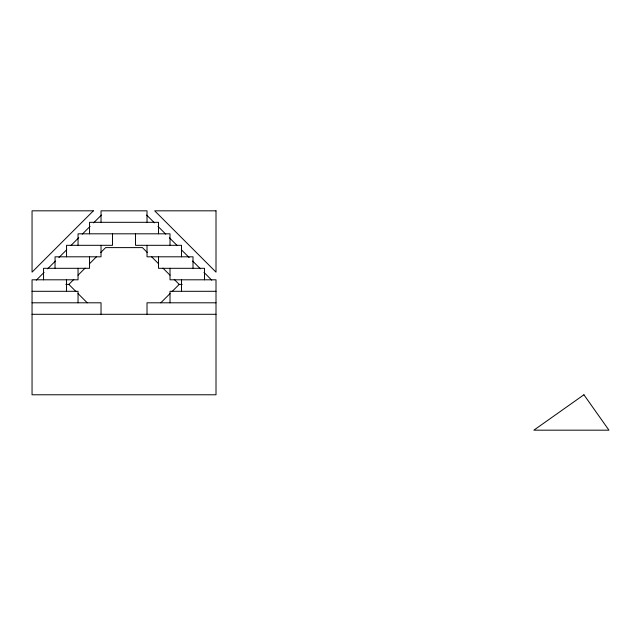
<?xml version="1.0" encoding="UTF-8"?>
<svg xmlns="http://www.w3.org/2000/svg" width="641" height="641" viewBox="0 0 641 641"><rect width="100%" height="100%" fill="white"/><g stroke="black" fill="none" stroke-linecap="round" stroke-linejoin="round"><path stroke-width="0.96" d="M36.297 280.157L44.077 272.377M47.618 268.835L55.398 261.055M58.932 257.514L66.72 249.734M70.967 245.487L78.747 237.707M82.28 234.165L90.069 226.385M93.602 222.852L101.39 215.064M65.855 284.404L68.843 284.404L73.795 279.452M78.042 275.205L85.117 268.13M89.355 263.884L96.438 256.809M100.677 252.562L105.629 247.61L142.422 247.61L147.374 252.562M160.819 302.8L170.017 293.602M172.141 291.479L179.216 284.404L182.196 284.404M32.05 291.302L78.042 291.302L78.042 302.8M216.009 291.302L170.017 291.302L170.017 302.8M32.05 302.8L101.03 302.8L101.03 314.298M216.009 302.8L147.021 302.8L147.021 314.298M32.05 314.298L216.009 314.298M146.669 215.064L154.449 222.852M157.99 226.385L165.771 234.165M169.312 237.707L177.092 245.487M181.339 249.734L189.119 257.514M192.661 261.055L200.441 268.835M203.974 272.377L211.762 280.157M151.621 256.809L158.696 263.884M162.942 268.13L170.017 275.205M174.264 279.452L179.216 284.404M68.843 284.404L75.918 291.479M78.042 293.602L87.24 302.8M204.511 279.805L204.511 268.307L158.519 268.307L158.519 256.809M193.013 268.307L193.013 256.809L147.021 256.809L147.021 245.311M181.515 256.809L181.515 245.311L135.523 245.311L135.523 233.813M181.515 279.805L181.515 291.302M170.017 245.311L170.017 233.813L78.042 233.813L78.042 245.311M170.017 268.307L170.017 279.805L216.009 279.805L216.009 394.776L32.05 394.776L32.05 279.805L78.042 279.805L78.042 268.307M158.519 233.813L158.519 222.315L89.54 222.315L89.54 233.813M147.021 222.315L147.021 210.825L101.03 210.825L101.03 222.315M112.528 233.813L112.528 245.311L66.544 245.311L66.544 256.809M101.03 245.311L101.03 256.809L55.046 256.809L55.046 268.307M89.54 256.809L89.54 268.307L43.548 268.307L43.548 279.805M66.544 279.805L66.544 291.302M93.37 210.825L32.05 272.137L32.05 210.825L93.37 210.825M583.919 394.776L533.849 430.175L608.95 430.175L583.919 394.776M216.009 210.825L154.689 210.825L216.009 272.137L216.009 210.825"/></g></svg>
